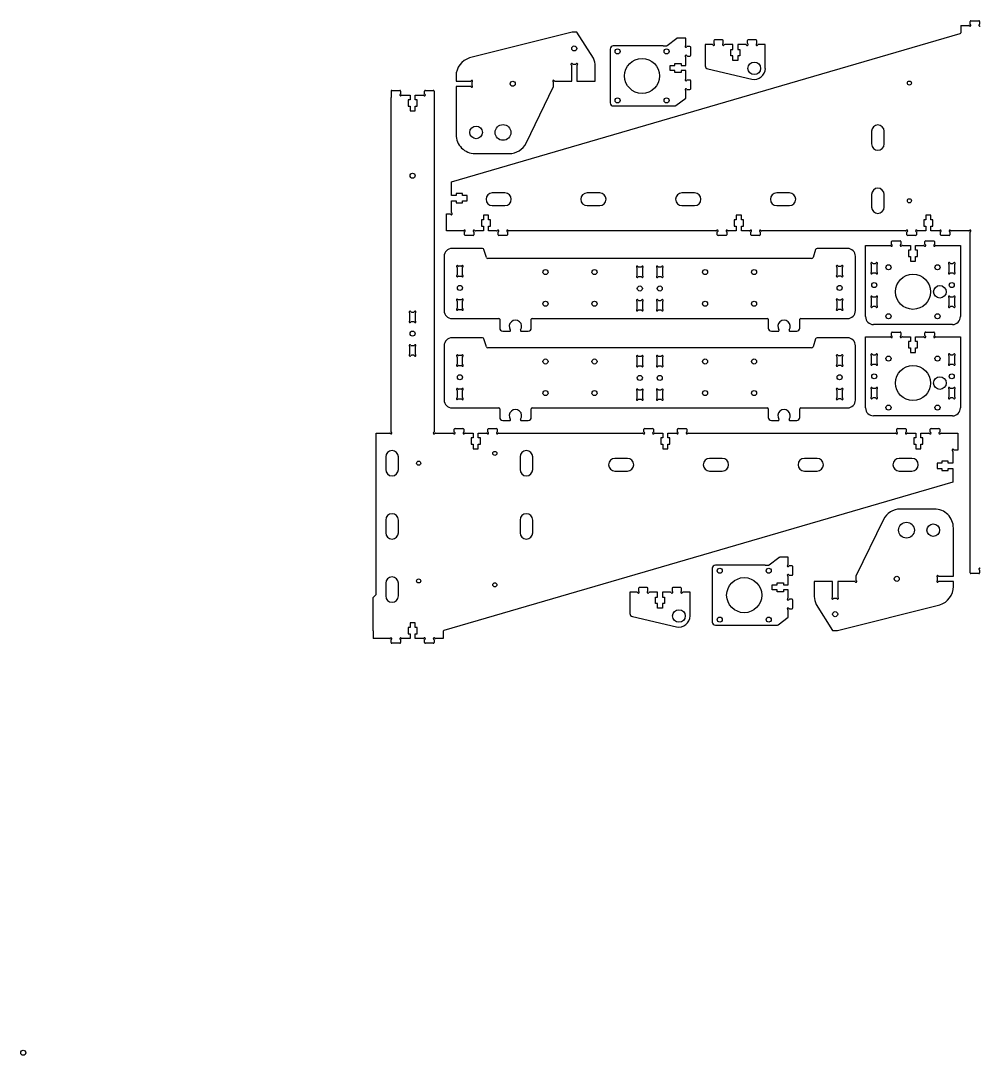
# Model space of a CAD drawing. Extents: x 0 to 1017, y 100 to 755.
# Drawn here: x 0 to 607, y 100 to 755 of the extents above; entities that cross this region are included whole.
import ezdxf

# ---------------------------------------------------------------- set-up
doc = ezdxf.new("R2010")
doc.units = 0
doc.header["$MEASUREMENT"] = 0
doc.layers.add('WHITE', color=7, linetype='Continuous')

msp = doc.modelspace()

# ---------------------------------------------------------------- linework, layer by layer
at = {"linetype": 'ByBlock'}
for p, q in [((595.03, 751.88), (595.03, 747.25)), ((409.14, 739.12), (415.25, 743.72)), ((406.54, 738.92), (408.55, 738.92)), ((234.42, 710.3), (234.42, 706.28)), ((261.62, 710.28), (261.62, 710.25)), ((261.62, 710.25), (261.62, 706.28)), ((412.08, 700.92), (413.93, 700.92)), ((413.93, 700.92), (414.07, 700.92)), ((414.07, 700.92), (414.08, 700.92)), ((414.68, 701.12), (421.05, 705.92)), ((473.75, 410.45), (479.86, 415.05)), ((471.15, 410.25), (473.16, 410.25)), ((600.88, 409.38), (600.88, 409.36)), ((600.88, 405.38), (600.88, 409.36)), ((479.29, 372.45), (485.66, 377.25)), ((223.02, 368.78), (223.02, 363.78)), ((267.47, 368.41), (267.47, 363.78)), ((476.69, 372.25), (478.54, 372.25)), ((478.54, 372.25), (478.68, 372.25)), ((478.68, 372.25), (478.69, 372.25))]:
    msp.add_line(p, q, dxfattribs=at)
for centre, radius, start, end in [((594.53, 747.25), 0.5, 286.25268, 0), ((415.85, 742.92), 1, 90, 126.97486), ((408.54, 739.92), 1, 270, 306.97486), ((414.08, 701.92), 1, 270, 306.97485), ((480.46, 414.25), 1, 90, 126.97486), ((473.15, 411.25), 1, 270, 306.97486), ((267.97, 368.41), 0.5, 106.25268, 180), ((478.69, 373.25), 1, 270, 306.97485)]:
    msp.add_arc(centre, radius, start, end, dxfattribs=at)
at = {"layer": 'WHITE', "linetype": 'Continuous'}
for p, q in [((600.88, 752.74), (600.88, 754.38)), ((601.38, 754.88), (606.38, 754.88)), ((606.88, 754.38), (606.88, 752.74)), ((272.58, 652.87), (594.67, 746.77)), ((348.92, 747.65), (284.1, 731.34)), ((352.01, 747.65), (348.92, 747.65)), ((362.41, 731.19), (352.01, 747.65)), ((595.03, 751.88), (600.01, 751.88)), ((421.05, 743.92), (415.85, 743.92)), ((421.05, 739.39), (421.05, 743.92)), ((438.66, 742.22), (438.66, 740.59)), ((444.16, 742.72), (439.16, 742.72)), ((444.66, 740.59), (444.66, 742.22)), ((459.86, 742.22), (459.86, 740.59)), ((465.36, 742.72), (460.36, 742.72)), ((465.86, 740.59), (465.86, 742.22)), ((373.05, 736.92), (373.05, 702.92)), ((406.54, 738.92), (375.05, 738.92)), ((423.55, 738.52), (421.92, 738.52)), ((424.05, 733.02), (424.05, 738.02)), ((437.8, 739.72), (433.26, 739.72)), ((433.26, 739.72), (433.26, 726.31)), ((450.66, 739.72), (445.53, 739.72)), ((449.39, 732.72), (449.39, 736.72)), ((449.39, 736.72), (450.66, 736.72)), ((450.66, 736.72), (450.66, 739.72)), ((459, 739.72), (453.86, 739.72)), ((453.86, 739.72), (453.86, 736.72)), ((453.86, 736.72), (455.14, 736.72)), ((455.14, 736.72), (455.14, 732.72)), ((471.26, 739.72), (466.73, 739.72)), ((471.26, 724.72), (471.26, 739.72)), ((349.58, 727.29), (351.15, 727.29)), ((414.05, 726.52), (414.05, 727.8)), ((414.05, 727.8), (418.05, 727.8)), ((418.05, 727.8), (418.05, 726.52)), ((421.05, 726.52), (421.05, 731.66)), ((421.92, 732.52), (423.55, 732.52)), ((450.66, 732.72), (449.39, 732.72)), ((450.66, 729.72), (450.66, 732.72)), ((453.86, 729.72), (450.66, 729.72)), ((455.14, 732.72), (453.86, 732.72)), ((453.86, 732.72), (453.86, 729.72)), ((348.71, 716.65), (348.71, 726.43)), ((352.01, 726.43), (352.01, 716.65)), ((363.54, 716.64), (363.54, 726.11)), ((411.05, 723.32), (411.05, 726.52)), ((411.05, 726.52), (414.05, 726.52)), ((414.05, 723.32), (411.05, 723.32)), ((414.05, 722.05), (414.05, 723.32)), ((418.05, 722.05), (414.05, 722.05)), ((418.05, 726.52), (421.05, 726.52)), ((421.05, 723.32), (418.05, 723.32)), ((418.05, 723.32), (418.05, 722.05)), ((421.05, 718.19), (421.05, 723.32)), ((434.81, 724.36), (462.69, 717.9)), ((275.54, 719.84), (275.54, 716.6)), ((275.54, 716.6), (284.67, 716.6)), ((285.54, 715.74), (285.54, 714.17)), ((337.18, 713.29), (337.19, 715.78)), ((338.05, 716.65), (348.71, 716.65)), ((352.01, 716.65), (363.54, 716.64)), ((423.55, 717.32), (421.92, 717.32)), ((424.05, 711.82), (424.05, 716.82)), ((234.92, 710.78), (239.92, 710.78)), ((240.42, 710.28), (240.42, 708.65)), ((241.29, 707.78), (246.42, 707.78)), ((246.42, 707.78), (246.42, 704.78)), ((249.62, 704.78), (249.62, 707.78)), ((249.62, 707.78), (254.76, 707.78)), ((255.62, 708.65), (255.62, 710.28)), ((256.12, 710.78), (261.12, 710.78)), ((284.67, 713.3), (275.54, 713.3)), ((275.54, 713.3), (275.54, 682.78)), ((319.86, 677.38), (337.18, 713.29)), ((421.05, 705.92), (421.05, 710.46)), ((421.92, 711.32), (423.55, 711.32)), ((234.42, 494.65), (234.42, 706.28)), ((246.42, 704.78), (245.15, 704.78)), ((245.15, 704.78), (245.15, 700.78)), ((245.15, 700.78), (246.42, 700.78)), ((246.42, 700.78), (246.42, 697.78)), ((250.9, 704.78), (249.62, 704.78)), ((249.62, 697.78), (249.62, 700.78)), ((249.62, 700.78), (250.9, 700.78)), ((250.9, 700.78), (250.9, 704.78)), ((261.62, 706.28), (261.62, 494.65)), ((375.05, 700.92), (412.08, 700.92)), ((246.42, 697.78), (249.62, 697.78)), ((538.48, 684.88), (538.48, 676.88)), ((546.48, 676.88), (546.48, 684.88)), ((287.54, 670.78), (309.14, 670.78)), ((272.58, 644.13), (272.58, 652.87)), ((275.58, 644.13), (272.58, 644.13)), ((279.58, 645.4), (275.58, 645.4)), ((275.58, 645.4), (275.58, 644.13)), ((279.58, 644.13), (279.58, 645.4)), ((282.58, 644.13), (279.58, 644.13)), ((282.58, 640.93), (282.58, 644.13)), ((306.48, 645.88), (298.48, 645.88)), ((366.48, 645.88), (358.48, 645.88)), ((426.48, 645.88), (418.48, 645.88)), ((486.48, 645.88), (478.48, 645.88)), ((538.48, 644.88), (538.48, 636.88)), ((546.48, 636.88), (546.48, 644.88)), ((272.58, 633.39), (272.58, 640.93)), ((272.58, 640.93), (275.58, 640.93)), ((275.58, 640.93), (275.58, 639.65)), ((275.58, 639.65), (279.58, 639.65)), ((279.58, 639.65), (279.58, 640.93)), ((279.58, 640.93), (282.58, 640.93)), ((298.48, 637.88), (306.48, 637.88)), ((358.48, 637.88), (366.48, 637.88)), ((418.48, 637.88), (426.48, 637.88)), ((478.48, 637.88), (486.48, 637.88)), ((269.48, 621.88), (269.48, 632.53)), ((269.48, 632.53), (271.71, 632.53)), ((292.88, 628.88), (291.6, 628.88)), ((291.6, 628.88), (291.6, 624.88)), ((296.08, 631.88), (292.88, 631.88)), ((292.88, 631.88), (292.88, 628.88)), ((296.08, 628.88), (296.08, 631.88)), ((297.35, 628.88), (296.08, 628.88)), ((297.35, 624.88), (297.35, 628.88)), ((452.88, 628.88), (451.6, 628.88)), ((451.6, 628.88), (451.6, 624.88)), ((456.08, 631.88), (452.88, 631.88)), ((452.88, 631.88), (452.88, 628.88)), ((456.08, 628.88), (456.08, 631.88)), ((457.35, 628.88), (456.08, 628.88)), ((457.35, 624.88), (457.35, 628.88)), ((572.88, 628.88), (571.6, 628.88)), ((571.6, 628.88), (571.6, 624.88)), ((576.08, 631.88), (572.88, 631.88)), ((572.88, 631.88), (572.88, 628.88)), ((576.08, 628.88), (576.08, 631.88)), ((577.35, 628.88), (576.08, 628.88)), ((577.35, 624.88), (577.35, 628.88)), ((291.6, 624.88), (292.88, 624.88)), ((292.88, 624.88), (292.88, 621.88)), ((296.08, 621.88), (296.08, 624.88)), ((296.08, 624.88), (297.35, 624.88)), ((451.6, 624.88), (452.88, 624.88)), ((452.88, 624.88), (452.88, 621.88)), ((456.08, 621.88), (456.08, 624.88)), ((456.08, 624.88), (457.35, 624.88)), ((571.6, 624.88), (572.88, 624.88)), ((572.88, 624.88), (572.88, 621.88)), ((576.08, 621.88), (576.08, 624.88)), ((576.08, 624.88), (577.35, 624.88)), ((280.01, 621.88), (269.48, 621.88)), ((280.88, 619.38), (280.88, 621.01)), ((286.38, 618.88), (281.38, 618.88)), ((286.88, 621.01), (286.88, 619.38)), ((292.88, 621.88), (287.75, 621.88)), ((301.21, 621.88), (296.08, 621.88)), ((302.08, 619.38), (302.08, 621.01)), ((307.58, 618.88), (302.58, 618.88)), ((308.08, 621.01), (308.08, 619.38)), ((440.01, 621.88), (308.95, 621.88)), ((440.88, 619.38), (440.88, 621.01)), ((446.38, 618.88), (441.38, 618.88)), ((446.88, 621.01), (446.88, 619.38)), ((452.88, 621.88), (447.75, 621.88)), ((461.21, 621.88), (456.08, 621.88)), ((462.08, 619.38), (462.08, 621.01)), ((467.58, 618.88), (462.58, 618.88)), ((468.08, 621.01), (468.08, 619.38)), ((560.01, 621.88), (468.95, 621.88)), ((560.88, 619.38), (560.88, 621.01)), ((566.38, 618.88), (561.38, 618.88)), ((566.88, 621.01), (566.88, 619.38)), ((572.88, 621.88), (567.75, 621.88)), ((581.21, 621.88), (576.08, 621.88)), ((582.08, 619.38), (582.08, 621.01)), ((587.58, 618.88), (582.58, 618.88)), ((588.08, 621.01), (588.08, 619.38)), ((600.01, 621.88), (588.95, 621.88)), ((600.88, 409.38), (600.88, 621.01)), ((292.22, 610.74), (272.95, 610.74)), ((294.73, 605.05), (293.17, 610.04)), ((503.08, 610.04), (501.52, 605.05)), ((523.3, 610.74), (504.04, 610.74)), ((534.71, 567.57), (534.71, 612.57)), ((534.71, 612.57), (550.24, 612.57)), ((551.11, 613.44), (551.11, 615.07)), ((551.61, 615.57), (556.61, 615.57)), ((557.11, 615.07), (557.11, 613.44)), ((557.98, 612.57), (563.11, 612.57)), ((563.11, 609.57), (561.84, 609.57)), ((561.84, 609.57), (561.84, 605.57)), ((563.11, 612.57), (563.11, 609.57)), ((566.31, 609.57), (566.31, 612.57)), ((566.31, 612.57), (571.44, 612.57)), ((567.59, 609.57), (566.31, 609.57)), ((567.59, 605.57), (567.59, 609.57)), ((572.31, 613.44), (572.31, 615.07)), ((572.81, 615.57), (577.81, 615.57)), ((578.31, 615.07), (578.31, 613.44)), ((579.18, 612.57), (594.71, 612.57)), ((594.71, 612.57), (594.71, 567.57)), ((267.95, 605.74), (267.95, 571.35)), ((500.57, 604.35), (295.69, 604.35)), ((528.3, 571.35), (528.3, 605.74)), ((561.84, 605.57), (563.11, 605.57)), ((563.11, 605.57), (563.11, 602.57)), ((563.11, 602.57), (566.31, 602.57)), ((566.31, 602.57), (566.31, 605.57)), ((566.31, 605.57), (567.59, 605.57)), ((276.3, 598.57), (276.3, 594.1)), ((278.74, 599.44), (277.17, 599.44)), ((279.6, 594.1), (279.6, 598.57)), ((390.18, 593.72), (390.18, 598.18)), ((391.04, 599.05), (392.61, 599.05)), ((393.48, 598.18), (393.48, 593.72)), ((402.78, 593.72), (402.78, 598.18)), ((403.64, 599.05), (405.21, 599.05)), ((406.08, 598.18), (406.08, 593.72)), ((516.65, 594.1), (516.65, 598.57)), ((517.52, 599.44), (519.09, 599.44)), ((519.95, 598.57), (519.95, 594.1)), ((538.54, 595.94), (538.54, 600.41)), ((539.41, 601.27), (540.97, 601.27)), ((541.84, 600.41), (541.84, 595.94)), ((587.58, 595.94), (587.58, 600.41)), ((588.45, 601.27), (590.01, 601.27)), ((590.88, 600.41), (590.88, 595.94)), ((277.17, 593.24), (278.74, 593.24)), ((392.61, 592.85), (391.04, 592.85)), ((405.21, 592.85), (403.64, 592.85)), ((519.09, 593.24), (517.52, 593.24)), ((540.97, 595.07), (539.41, 595.07)), ((590.01, 595.07), (588.45, 595.07)), ((276.3, 577.37), (276.3, 572.9)), ((278.74, 578.24), (277.17, 578.24)), ((279.6, 572.9), (279.6, 577.37)), ((390.18, 572.52), (390.18, 576.98)), ((391.04, 577.85), (392.61, 577.85)), ((393.48, 576.98), (393.48, 572.52)), ((402.78, 572.52), (402.78, 576.98)), ((403.64, 577.85), (405.21, 577.85)), ((406.08, 576.98), (406.08, 572.52)), ((516.65, 572.9), (516.65, 577.37)), ((517.52, 578.24), (519.09, 578.24)), ((519.95, 577.37), (519.95, 572.9)), ((538.54, 574.74), (538.54, 579.21)), ((539.41, 580.07), (540.97, 580.07)), ((541.84, 579.21), (541.84, 574.74)), ((587.58, 574.74), (587.58, 579.21)), ((588.45, 580.07), (590.01, 580.07)), ((590.88, 579.21), (590.88, 574.74)), ((247.24, 570.48), (248.81, 570.48)), ((277.17, 572.04), (278.74, 572.04)), ((392.61, 571.65), (391.04, 571.65)), ((405.21, 571.65), (403.64, 571.65)), ((519.09, 572.04), (517.52, 572.04)), ((540.97, 573.87), (539.41, 573.87)), ((590.01, 573.87), (588.45, 573.87)), ((246.37, 565.15), (246.37, 569.62)), ((248.81, 564.28), (247.24, 564.28)), ((249.67, 569.62), (249.67, 565.15)), ((272.95, 566.35), (302.63, 566.35)), ((303.13, 565.85), (303.13, 560.35)), ((323.13, 560.35), (323.13, 565.85)), ((323.63, 566.35), (472.63, 566.35)), ((473.13, 565.85), (473.13, 560.35)), ((493.13, 560.35), (493.13, 565.85)), ((493.63, 566.35), (523.3, 566.35)), ((305.13, 558.35), (309.44, 558.35)), ((316.81, 558.35), (321.13, 558.35)), ((475.13, 558.35), (479.45, 558.35)), ((486.81, 558.35), (491.13, 558.35)), ((589.71, 562.57), (539.71, 562.57)), ((551.11, 555.63), (551.11, 557.27)), ((551.61, 557.77), (556.61, 557.77)), ((557.11, 557.27), (557.11, 555.63)), ((572.31, 555.63), (572.31, 557.27)), ((572.81, 557.77), (577.81, 557.77)), ((578.31, 557.27), (578.31, 555.63)), ((292.22, 554.16), (272.95, 554.16)), ((294.73, 548.48), (293.17, 553.46)), ((503.08, 553.46), (501.52, 548.48)), ((523.3, 554.16), (504.04, 554.16)), ((534.71, 509.77), (534.71, 554.77)), ((534.71, 554.77), (550.24, 554.77)), ((557.98, 554.77), (563.11, 554.77)), ((563.11, 551.77), (561.84, 551.77)), ((561.84, 551.77), (561.84, 547.77)), ((563.11, 554.77), (563.11, 551.77)), ((566.31, 551.77), (566.31, 554.77)), ((566.31, 554.77), (571.44, 554.77)), ((567.59, 551.77), (566.31, 551.77)), ((567.59, 547.77), (567.59, 551.77)), ((579.18, 554.77), (594.71, 554.77)), ((594.71, 554.77), (594.71, 509.77)), ((246.37, 543.95), (246.37, 548.42)), ((247.24, 549.28), (248.81, 549.28)), ((249.67, 548.42), (249.67, 543.95)), ((267.95, 549.16), (267.95, 514.78)), ((500.57, 547.78), (295.69, 547.78)), ((528.3, 514.78), (528.3, 549.16)), ((561.84, 547.77), (563.11, 547.77)), ((563.11, 547.77), (563.11, 544.77)), ((563.11, 544.77), (566.31, 544.77)), ((566.31, 544.77), (566.31, 547.77)), ((566.31, 547.77), (567.59, 547.77)), ((248.81, 543.08), (247.24, 543.08)), ((276.3, 542), (276.3, 537.53)), ((278.74, 542.86), (277.17, 542.86)), ((279.6, 537.53), (279.6, 542)), ((390.18, 537.14), (390.18, 541.61)), ((391.04, 542.48), (392.61, 542.48)), ((393.48, 541.61), (393.48, 537.14)), ((402.78, 537.14), (402.78, 541.61)), ((403.64, 542.48), (405.21, 542.48)), ((406.08, 541.61), (406.08, 537.14)), ((516.65, 537.53), (516.65, 542)), ((517.52, 542.86), (519.09, 542.86)), ((519.95, 542), (519.95, 537.53)), ((538.54, 538.13), (538.54, 542.6)), ((539.41, 543.47), (540.97, 543.47)), ((540.97, 537.27), (539.41, 537.27)), ((541.84, 542.6), (541.84, 538.13)), ((587.58, 538.13), (587.58, 542.6)), ((588.45, 543.47), (590.01, 543.47)), ((590.01, 537.27), (588.45, 537.27)), ((590.88, 542.6), (590.88, 538.13)), ((277.17, 536.66), (278.74, 536.66)), ((392.61, 536.28), (391.04, 536.28)), ((405.21, 536.28), (403.64, 536.28)), ((519.09, 536.66), (517.52, 536.66)), ((276.3, 520.8), (276.3, 516.33)), ((278.74, 521.66), (277.17, 521.66)), ((279.6, 516.33), (279.6, 520.8)), ((390.18, 515.94), (390.18, 520.41)), ((391.04, 521.28), (392.61, 521.28)), ((393.48, 520.41), (393.48, 515.94)), ((402.78, 515.94), (402.78, 520.41)), ((403.64, 521.28), (405.21, 521.28)), ((406.08, 520.41), (406.08, 515.94)), ((516.65, 516.33), (516.65, 520.8)), ((517.52, 521.66), (519.09, 521.66)), ((519.95, 520.8), (519.95, 516.33)), ((538.54, 516.93), (538.54, 521.4)), ((539.41, 522.27), (540.97, 522.27)), ((541.84, 521.4), (541.84, 516.93)), ((587.58, 516.93), (587.58, 521.4)), ((588.45, 522.27), (590.01, 522.27)), ((590.88, 521.4), (590.88, 516.93)), ((277.17, 515.46), (278.74, 515.46)), ((392.61, 515.08), (391.04, 515.08)), ((405.21, 515.08), (403.64, 515.08)), ((519.09, 515.46), (517.52, 515.46)), ((540.97, 516.07), (539.41, 516.07)), ((590.01, 516.07), (588.45, 516.07)), ((272.95, 509.78), (302.63, 509.78)), ((303.13, 509.28), (303.13, 503.78)), ((323.13, 503.78), (323.13, 509.28)), ((323.63, 509.78), (472.63, 509.78)), ((473.13, 509.28), (473.13, 503.78)), ((493.13, 503.78), (493.13, 509.28)), ((493.63, 509.78), (523.3, 509.78)), ((589.71, 504.77), (539.71, 504.77)), ((305.13, 501.78), (309.44, 501.78)), ((316.81, 501.78), (321.13, 501.78)), ((475.13, 501.78), (479.45, 501.78)), ((486.81, 501.78), (491.13, 501.78)), ((225.02, 391.78), (225.02, 493.78)), ((225.02, 493.78), (233.56, 493.78)), ((262.49, 493.78), (273.56, 493.78)), ((274.42, 494.65), (274.42, 496.28)), ((274.92, 496.78), (279.92, 496.78)), ((280.42, 496.28), (280.42, 494.65)), ((281.29, 493.78), (286.42, 493.78)), ((286.42, 493.78), (286.42, 490.78)), ((289.62, 490.78), (289.62, 493.78)), ((289.62, 493.78), (294.76, 493.78)), ((295.62, 494.65), (295.62, 496.28)), ((296.12, 496.78), (301.12, 496.78)), ((301.62, 496.28), (301.62, 494.65)), ((302.49, 493.78), (393.56, 493.78)), ((394.42, 494.65), (394.42, 496.28)), ((394.92, 496.78), (399.92, 496.78)), ((400.42, 496.28), (400.42, 494.65)), ((401.29, 493.78), (406.42, 493.78)), ((406.42, 493.78), (406.42, 490.78)), ((409.62, 490.78), (409.62, 493.78)), ((409.62, 493.78), (414.76, 493.78)), ((415.62, 494.65), (415.62, 496.28)), ((416.12, 496.78), (421.12, 496.78)), ((421.62, 496.28), (421.62, 494.65)), ((422.49, 493.78), (553.56, 493.78)), ((554.42, 494.65), (554.42, 496.28)), ((554.92, 496.78), (559.92, 496.78)), ((560.42, 496.28), (560.42, 494.65)), ((561.29, 493.78), (566.42, 493.78)), ((566.42, 493.78), (566.42, 490.78)), ((569.62, 490.78), (569.62, 493.78)), ((569.62, 493.78), (574.76, 493.78)), ((575.62, 494.65), (575.62, 496.28)), ((576.12, 496.78), (581.12, 496.78)), ((581.62, 496.28), (581.62, 494.65)), ((582.49, 493.78), (593.02, 493.78)), ((593.02, 493.78), (593.02, 483.13)), ((286.42, 490.78), (285.15, 490.78)), ((285.15, 490.78), (285.15, 486.78)), ((285.15, 486.78), (286.42, 486.78)), ((286.42, 486.78), (286.42, 483.78)), ((290.9, 490.78), (289.62, 490.78)), ((289.62, 483.78), (289.62, 486.78)), ((289.62, 486.78), (290.9, 486.78)), ((290.9, 486.78), (290.9, 490.78)), ((406.42, 490.78), (405.15, 490.78)), ((405.15, 490.78), (405.15, 486.78)), ((405.15, 486.78), (406.42, 486.78)), ((406.42, 486.78), (406.42, 483.78)), ((410.9, 490.78), (409.62, 490.78)), ((409.62, 483.78), (409.62, 486.78)), ((409.62, 486.78), (410.9, 486.78)), ((410.9, 486.78), (410.9, 490.78)), ((566.42, 490.78), (565.15, 490.78)), ((565.15, 490.78), (565.15, 486.78)), ((565.15, 486.78), (566.42, 486.78)), ((566.42, 486.78), (566.42, 483.78)), ((570.9, 490.78), (569.62, 490.78)), ((569.62, 483.78), (569.62, 486.78)), ((569.62, 486.78), (570.9, 486.78)), ((570.9, 486.78), (570.9, 490.78)), ((231.02, 478.78), (231.02, 470.78)), ((239.02, 470.78), (239.02, 478.78)), ((286.42, 483.78), (289.62, 483.78)), ((316.02, 478.78), (316.02, 470.78)), ((324.02, 470.78), (324.02, 478.78)), ((406.42, 483.78), (409.62, 483.78)), ((566.42, 483.78), (569.62, 483.78)), ((589.92, 482.27), (589.92, 474.73)), ((593.02, 483.13), (590.79, 483.13)), ((384.02, 477.78), (376.02, 477.78)), ((444.02, 477.78), (436.02, 477.78)), ((504.02, 477.78), (496.02, 477.78)), ((564.02, 477.78), (556.02, 477.78)), ((582.92, 474.73), (579.92, 474.73)), ((579.92, 474.73), (579.92, 471.53)), ((579.92, 471.53), (582.92, 471.53)), ((586.92, 476.01), (582.92, 476.01)), ((582.92, 476.01), (582.92, 474.73)), ((582.92, 471.53), (582.92, 470.26)), ((586.92, 474.73), (586.92, 476.01)), ((589.92, 474.73), (586.92, 474.73)), ((586.92, 470.26), (586.92, 471.53)), ((586.92, 471.53), (589.92, 471.53)), ((589.92, 471.53), (589.92, 462.79)), ((376.02, 469.78), (384.02, 469.78)), ((436.02, 469.78), (444.02, 469.78)), ((496.02, 469.78), (504.02, 469.78)), ((556.02, 469.78), (564.02, 469.78)), ((582.92, 470.26), (586.92, 470.26)), ((589.92, 462.79), (267.83, 368.89)), ((578.27, 445.76), (556.67, 445.76)), ((231.02, 438.78), (231.02, 430.78)), ((239.02, 430.78), (239.02, 438.78)), ((316.02, 438.78), (316.02, 430.78)), ((324.02, 430.78), (324.02, 438.78)), ((545.95, 439.16), (528.62, 403.25)), ((590.27, 403.24), (590.27, 433.76)), ((485.66, 415.25), (480.46, 415.25)), ((485.66, 410.72), (485.66, 415.25)), ((437.66, 408.25), (437.66, 374.25)), ((471.15, 410.25), (439.66, 410.25)), ((488.16, 409.85), (486.53, 409.85)), ((488.66, 404.35), (488.66, 409.35)), ((606.88, 407.01), (606.88, 405.38)), ((485.66, 397.85), (485.66, 402.98)), ((486.53, 403.85), (488.16, 403.85)), ((513.8, 399.89), (502.27, 399.9)), ((502.27, 399.9), (502.27, 390.43)), ((513.8, 390.11), (513.8, 399.89)), ((527.76, 399.89), (517.1, 399.89)), ((517.1, 399.89), (517.1, 390.11)), ((528.62, 403.25), (528.62, 400.76)), ((580.27, 400.8), (580.27, 402.37)), ((581.14, 403.24), (590.27, 403.24)), ((590.27, 399.94), (581.14, 399.94)), ((590.27, 396.7), (590.27, 399.94)), ((606.38, 404.88), (601.38, 404.88)), ((231.02, 398.78), (231.02, 390.78)), ((239.02, 390.78), (239.02, 398.78)), ((390.13, 393.07), (385.6, 393.07)), ((385.6, 393.07), (385.6, 379.66)), ((391, 395.57), (391, 393.94)), ((396.5, 396.07), (391.5, 396.07)), ((397, 393.94), (397, 395.57)), ((403, 393.07), (397.86, 393.07)), ((403, 390.07), (403, 393.07)), ((411.33, 393.07), (406.2, 393.07)), ((406.2, 393.07), (406.2, 390.07)), ((412.2, 395.57), (412.2, 393.94)), ((417.7, 396.07), (412.7, 396.07)), ((418.2, 393.94), (418.2, 395.57)), ((423.6, 393.07), (419.06, 393.07)), ((423.6, 378.07), (423.6, 393.07)), ((475.66, 394.65), (475.66, 397.85)), ((475.66, 397.85), (478.66, 397.85)), ((478.66, 394.65), (475.66, 394.65)), ((478.66, 397.85), (478.66, 399.13)), ((478.66, 399.13), (482.66, 399.13)), ((478.66, 393.38), (478.66, 394.65)), ((482.66, 393.38), (478.66, 393.38)), ((482.66, 399.13), (482.66, 397.85)), ((482.66, 397.85), (485.66, 397.85)), ((485.66, 394.65), (482.66, 394.65)), ((482.66, 394.65), (482.66, 393.38)), ((485.66, 389.52), (485.66, 394.65)), ((223.02, 389.78), (225.02, 391.78)), ((223.02, 368.78), (223.02, 389.78)), ((401.72, 386.07), (401.72, 390.07)), ((401.72, 390.07), (403, 390.07)), ((406.2, 390.07), (407.47, 390.07)), ((407.47, 390.07), (407.47, 386.07)), ((488.16, 388.65), (486.53, 388.65)), ((488.66, 383.15), (488.66, 388.15)), ((516.23, 389.24), (514.66, 389.24)), ((403, 386.07), (401.72, 386.07)), ((403, 383.07), (403, 386.07)), ((406.2, 383.07), (403, 383.07)), ((407.47, 386.07), (406.2, 386.07)), ((406.2, 386.07), (406.2, 383.07)), ((485.66, 377.25), (485.66, 381.78)), ((486.53, 382.65), (488.16, 382.65)), ((503.4, 385.35), (513.8, 368.89)), ((516.89, 368.89), (581.71, 385.2)), ((249.62, 373.78), (246.42, 373.78)), ((246.42, 373.78), (246.42, 370.78)), ((249.62, 370.78), (249.62, 373.78)), ((387.14, 377.71), (415.02, 371.25)), ((246.42, 370.78), (245.15, 370.78)), ((245.15, 370.78), (245.15, 366.78)), ((245.15, 366.78), (246.42, 366.78)), ((246.42, 366.78), (246.42, 363.78)), ((250.9, 370.78), (249.62, 370.78)), ((249.62, 363.78), (249.62, 366.78)), ((249.62, 366.78), (250.9, 366.78)), ((250.9, 366.78), (250.9, 370.78)), ((439.66, 372.25), (476.69, 372.25)), ((513.8, 368.89), (516.89, 368.89)), ((233.56, 363.78), (223.02, 363.78)), ((234.42, 361.28), (234.42, 362.92)), ((239.92, 360.78), (234.92, 360.78)), ((240.42, 362.92), (240.42, 361.28)), ((246.42, 363.78), (241.29, 363.78)), ((254.76, 363.78), (249.62, 363.78)), ((255.62, 361.28), (255.62, 362.92)), ((261.12, 360.78), (256.12, 360.78)), ((261.62, 362.92), (261.62, 361.28)), ((267.47, 363.78), (262.49, 363.78))]:
    msp.add_line(p, q, dxfattribs=at)
for centre, radius in [((350.36, 737.3), 1.6), ((377.77, 735.42), 1.6), ((408.77, 735.42), 1.6), ((393.27, 719.92), 11.1), ((464.27, 724.72), 4), ((311.36, 714.95), 1.6), ((562.46, 715.39), 1.3), ((377.77, 704.42), 1.6), ((408.77, 704.42), 1.6), ((288.24, 684.15), 4), ((305.24, 684.15), 5), ((248.02, 656.78), 1.6), ((562.45, 640.89), 1.3), ((332.13, 595.74), 1.6), ((363.13, 595.74), 1.6), ((433.13, 595.74), 1.6), ((464.13, 595.74), 1.6), ((549.21, 598.77), 1.6), ((580.21, 598.77), 1.6), ((564.71, 583.27), 11.1), ((277.95, 585.74), 1.6), ((391.83, 585.35), 1.6), ((404.43, 585.35), 1.6), ((518.3, 585.74), 1.6), ((540.19, 587.57), 1.6), ((581.71, 583.27), 4), ((589.23, 587.57), 1.6), ((332.13, 575.74), 1.6), ((363.13, 575.74), 1.6), ((433.13, 575.74), 1.6), ((464.13, 575.74), 1.6), ((549.21, 567.77), 1.6), ((580.21, 567.77), 1.6), ((248.02, 556.78), 1.6), ((332.13, 539.16), 1.6), ((363.13, 539.16), 1.6), ((433.13, 539.16), 1.6), ((464.13, 539.16), 1.6), ((549.21, 540.97), 1.6), ((580.21, 540.97), 1.6), ((277.95, 529.16), 1.6), ((518.3, 529.16), 1.6), ((540.19, 529.77), 1.6), ((564.71, 525.47), 11.1), ((589.23, 529.77), 1.6), ((391.83, 528.78), 1.6), ((404.43, 528.78), 1.6), ((581.71, 525.47), 4), ((332.13, 519.16), 1.6), ((363.13, 519.16), 1.6), ((433.13, 519.16), 1.6), ((464.13, 519.16), 1.6), ((549.21, 509.97), 1.6), ((580.21, 509.97), 1.6), ((300.06, 480.98), 1.3), ((251.86, 474.78), 1.3), ((560.57, 432.39), 5), ((577.57, 432.39), 4), ((442.38, 406.75), 1.6), ((473.38, 406.75), 1.6), ((251.84, 400.28), 1.3), ((457.88, 391.25), 11.1), ((554.45, 401.59), 1.6), ((300.04, 397.78), 1.3), ((416.6, 378.07), 4), ((515.45, 379.24), 1.6), ((442.38, 375.75), 1.6), ((473.38, 375.75), 1.6), ((1.6, 101.6), 1.6)]:
    msp.add_circle(centre, radius, dxfattribs=at)
for centre, radius, start, end in [((601.38, 754.38), 0.5, 90, 180), ((606.38, 754.38), 0.5, 0, 90), ((600.01, 751.38), 0.5, 30, 90), ((600.88, 751.88), 0.5, 210, 59.9998), ((601.38, 752.74), 0.5, 180, 239.9998), ((606.88, 751.88), 0.5, 120, 329.9998), ((606.38, 752.74), 0.5, 300, 0), ((438.66, 739.72), 0.5, 210.0002, 60), ((439.16, 742.22), 0.5, 90, 180), ((439.16, 740.59), 0.5, 180, 240), ((444.16, 742.22), 0.5, 0, 90), ((444.66, 739.72), 0.5, 120.0002, 330), ((444.16, 740.59), 0.5, 300.0002, 0), ((459.86, 739.72), 0.5, 210.0002, 60), ((460.36, 742.22), 0.5, 90, 180), ((460.36, 740.59), 0.5, 180, 240), ((465.36, 742.22), 0.5, 0, 90), ((465.86, 739.72), 0.5, 120.0002, 330), ((465.36, 740.59), 0.5, 300.0002, 0), ((375.05, 736.92), 2, 90, 180), ((421.05, 738.52), 0.5, 120.0002, 330), ((420.55, 739.39), 0.5, 300.0002, 0), ((421.92, 738.02), 0.5, 90, 150), ((423.55, 738.02), 0.5, 0, 90), ((437.8, 739.22), 0.5, 30.0002, 90), ((445.53, 739.22), 0.5, 90, 150), ((459, 739.22), 0.5, 30.0002, 90), ((466.73, 739.22), 0.5, 90, 150), ((287.54, 719.84), 12, 106.63668, 179.99932), ((348.71, 727.29), 0.5, 29.98623, 239.98603), ((349.58, 727.79), 0.5, 209.98623, 269.98623), ((351.15, 727.79), 0.5, 269.98623, 329.98603), ((352.01, 727.29), 0.5, 299.98623, 149.98603), ((351.54, 726.11), 12, 359.99932, 25.03456), ((421.05, 732.52), 0.5, 30.0002, 240), ((420.55, 731.66), 0.5, 0, 60), ((421.92, 733.02), 0.5, 210.0002, 270), ((423.55, 733.02), 0.5, 270, 0), ((348.21, 726.43), 0.5, 359.98623, 59.98603), ((352.51, 726.43), 0.5, 119.98623, 179.98623), ((435.26, 726.31), 2, 180, 256.95357), ((464.27, 724.72), 7, 256.95358, 0), ((284.67, 717.1), 0.5, 269.98623, 329.98603), ((285.54, 716.6), 0.5, 299.98623, 149.98603), ((286.04, 715.74), 0.5, 119.98623, 179.98623), ((286.04, 714.17), 0.5, 179.98623, 239.98603), ((337.19, 716.65), 0.5, 29.98623, 239.98603), ((336.69, 715.78), 0.5, 359.98623, 59.98603), ((338.05, 717.15), 0.5, 209.98623, 269.98623), ((421.05, 717.32), 0.5, 120.0002, 330), ((420.55, 718.19), 0.5, 300.0002, 0), ((421.92, 716.82), 0.5, 90, 150), ((423.55, 716.82), 0.5, 0, 90), ((234.92, 710.28), 0.5, 90, 180), ((239.92, 710.28), 0.5, 0, 90), ((240.42, 707.78), 0.5, 120.0002, 330), ((239.92, 708.65), 0.5, 300.0002, 0), ((241.29, 707.28), 0.5, 90, 150), ((254.76, 707.28), 0.5, 30.0002, 90), ((255.62, 707.78), 0.5, 210.0002, 60), ((256.12, 710.28), 0.5, 90, 180), ((256.12, 708.65), 0.5, 180, 240), ((261.12, 710.28), 0.5, 0, 90), ((284.67, 712.8), 0.5, 29.98623, 89.98623), ((285.54, 713.3), 0.5, 209.98623, 59.98603), ((421.05, 711.32), 0.5, 30.0002, 240), ((420.55, 710.46), 0.5, 0, 60), ((421.92, 711.82), 0.5, 210.0002, 270), ((423.55, 711.82), 0.5, 270, 0), ((375.05, 702.92), 2, 180, 270), ((542.48, 684.88), 4, 0, 180), ((287.54, 682.78), 12, 179.99931, 269.99933), ((309.14, 682.78), 12, 269.99932, 333.26681), ((542.48, 676.88), 4, 180, 360), ((542.48, 644.88), 4, 0, 180), ((298.48, 641.88), 4, 90, 270), ((306.48, 641.88), 4, 270, 90), ((358.48, 641.88), 4, 90, 270), ((366.48, 641.88), 4, 270, 90), ((418.48, 641.88), 4, 90, 270), ((426.48, 641.88), 4, 270, 90), ((478.48, 641.88), 4, 90, 270), ((486.48, 641.88), 4, 270, 90), ((542.48, 636.88), 4, 180, 360), ((271.71, 632.03), 0.5, 30, 90), ((272.58, 632.53), 0.5, 210, 59.9998), ((273.08, 633.39), 0.5, 180, 239.9998), ((280.88, 621.88), 0.5, 300.0002, 150), ((286.88, 621.88), 0.5, 30.0002, 240), ((302.08, 621.88), 0.5, 300.0002, 150), ((308.08, 621.88), 0.5, 30.0002, 240), ((440.88, 621.88), 0.5, 300.0002, 150), ((446.88, 621.88), 0.5, 30.0002, 240), ((462.08, 621.88), 0.5, 300.0002, 150), ((468.08, 621.88), 0.5, 30.0002, 240), ((560.88, 621.88), 0.5, 300.0002, 150), ((566.88, 621.88), 0.5, 30.0002, 240), ((582.08, 621.88), 0.5, 300.0002, 150), ((588.08, 621.88), 0.5, 30.0002, 240), ((600.88, 621.88), 0.5, 300.0002, 150), ((280.01, 622.38), 0.5, 270, 330), ((281.38, 621.01), 0.5, 120.0002, 180), ((281.38, 619.38), 0.5, 180, 270), ((286.38, 619.38), 0.5, 270, 0), ((286.38, 621.01), 0.5, 0, 60), ((287.75, 622.38), 0.5, 210.0002, 270), ((301.21, 622.38), 0.5, 270, 330), ((302.58, 621.01), 0.5, 120.0002, 180), ((302.58, 619.38), 0.5, 180, 270), ((307.58, 619.38), 0.5, 270, 0), ((307.58, 621.01), 0.5, 0, 60), ((308.95, 622.38), 0.5, 210.0002, 270), ((440.01, 622.38), 0.5, 270, 330), ((441.38, 621.01), 0.5, 120.0002, 180), ((441.38, 619.38), 0.5, 180, 270), ((446.38, 619.38), 0.5, 270, 0), ((446.38, 621.01), 0.5, 0, 60), ((447.75, 622.38), 0.5, 210.0002, 270), ((461.21, 622.38), 0.5, 270, 330), ((462.58, 621.01), 0.5, 120.0002, 180), ((462.58, 619.38), 0.5, 180, 270), ((467.58, 619.38), 0.5, 270, 0), ((467.58, 621.01), 0.5, 0, 60), ((468.95, 622.38), 0.5, 210.0002, 270), ((560.01, 622.38), 0.5, 270, 330), ((561.38, 621.01), 0.5, 120.0002, 180), ((561.38, 619.38), 0.5, 180, 270), ((566.38, 619.38), 0.5, 270, 0), ((566.38, 621.01), 0.5, 0, 60), ((567.75, 622.38), 0.5, 210.0002, 270), ((581.21, 622.38), 0.5, 270, 330), ((582.58, 621.01), 0.5, 120.0002, 180), ((582.58, 619.38), 0.5, 180, 270), ((587.58, 619.38), 0.5, 270, 0), ((587.58, 621.01), 0.5, 0, 60), ((588.95, 622.38), 0.5, 210.0002, 270), ((600.01, 622.38), 0.5, 270, 330), ((601.38, 621.01), 0.5, 120.0002, 180), ((272.95, 605.74), 5, 89.99997, 180), ((292.22, 609.74), 1, 17.38569, 90), ((504.04, 609.74), 1, 90, 162.61431), ((523.3, 605.74), 5, 0, 90.00003), ((550.24, 612.07), 0.5, 30.0002, 90), ((551.11, 612.57), 0.5, 210.0002, 60), ((551.61, 615.07), 0.5, 90, 180), ((551.61, 613.44), 0.5, 180, 240), ((556.61, 615.07), 0.5, 0, 90), ((557.11, 612.57), 0.5, 120.0002, 330), ((556.61, 613.44), 0.5, 300.0002, 0), ((557.98, 612.07), 0.5, 90, 150), ((571.44, 612.07), 0.5, 30.0002, 90), ((572.31, 612.57), 0.5, 210.0002, 60), ((572.81, 615.07), 0.5, 90, 180), ((572.81, 613.44), 0.5, 180, 240), ((577.81, 615.07), 0.5, 0, 90), ((578.31, 612.57), 0.5, 120.0002, 330), ((577.81, 613.44), 0.5, 300.0002, 0), ((579.18, 612.07), 0.5, 90, 150), ((295.69, 605.35), 1, 197.38569, 270), ((500.57, 605.35), 1, 270, 342.61431), ((276.3, 599.44), 0.5, 30, 239.9998), ((275.8, 598.57), 0.5, 0, 59.9998), ((277.17, 599.94), 0.5, 210, 270), ((278.74, 599.94), 0.5, 270, 329.9998), ((279.6, 599.44), 0.5, 300, 149.9998), ((280.1, 598.57), 0.5, 120, 180), ((390.18, 599.05), 0.5, 30.0002, 240), ((389.68, 598.18), 0.5, 0, 60), ((391.04, 599.55), 0.5, 210.0002, 270), ((392.61, 599.55), 0.5, 270, 330), ((393.48, 599.05), 0.5, 300.0002, 150), ((393.98, 598.18), 0.5, 120.0002, 180), ((402.78, 599.05), 0.5, 30.0002, 240), ((402.28, 598.18), 0.5, 0, 60), ((403.64, 599.55), 0.5, 210.0002, 270), ((405.21, 599.55), 0.5, 270, 330), ((406.08, 599.05), 0.5, 300.0002, 150), ((406.58, 598.18), 0.5, 120.0002, 180), ((516.65, 599.44), 0.5, 30.0002, 240), ((516.15, 598.57), 0.5, 0, 60), ((517.52, 599.94), 0.5, 210.0002, 270), ((519.09, 599.94), 0.5, 270, 330), ((519.95, 599.44), 0.5, 300.0002, 150), ((520.45, 598.57), 0.5, 120.0002, 180), ((538.54, 601.27), 0.5, 30.0002, 240), ((538.04, 600.41), 0.5, 0, 60), ((538.04, 595.94), 0.5, 300.0002, 0), ((539.41, 601.77), 0.5, 210.0002, 270), ((540.97, 601.77), 0.5, 270, 330), ((541.84, 601.27), 0.5, 300.0002, 150), ((542.34, 600.41), 0.5, 120.0002, 180), ((542.34, 595.94), 0.5, 180, 240), ((587.58, 601.27), 0.5, 30.0002, 240), ((587.08, 600.41), 0.5, 0, 60), ((587.08, 595.94), 0.5, 300.0002, 0), ((588.45, 601.77), 0.5, 210.0002, 270), ((590.01, 601.77), 0.5, 270, 330), ((590.88, 601.27), 0.5, 300.0002, 150), ((591.38, 600.41), 0.5, 120.0002, 180), ((591.38, 595.94), 0.5, 180, 240), ((276.3, 593.24), 0.5, 120, 329.9998), ((275.8, 594.1), 0.5, 300, 0), ((277.17, 592.74), 0.5, 90, 149.9998), ((278.74, 592.74), 0.5, 30, 90), ((279.6, 593.24), 0.5, 210, 59.9998), ((280.1, 594.1), 0.5, 180, 239.9998), ((390.18, 592.85), 0.5, 120.0002, 330), ((389.68, 593.72), 0.5, 300.0002, 0), ((391.04, 592.35), 0.5, 90, 150), ((392.61, 592.35), 0.5, 30.0002, 90), ((393.48, 592.85), 0.5, 210.0002, 60), ((393.98, 593.72), 0.5, 180, 240), ((402.78, 592.85), 0.5, 120.0002, 330), ((402.28, 593.72), 0.5, 300.0002, 0), ((403.64, 592.35), 0.5, 90, 150), ((405.21, 592.35), 0.5, 30.0002, 90), ((406.08, 592.85), 0.5, 210.0002, 60), ((406.58, 593.72), 0.5, 180, 240), ((516.65, 593.24), 0.5, 120.0002, 330), ((516.15, 594.1), 0.5, 300.0002, 0), ((517.52, 592.74), 0.5, 90, 150), ((519.09, 592.74), 0.5, 30.0002, 90), ((519.95, 593.24), 0.5, 210.0002, 60), ((520.45, 594.1), 0.5, 180, 240), ((538.54, 595.07), 0.5, 120.0002, 330), ((539.41, 594.57), 0.5, 90, 150), ((540.97, 594.57), 0.5, 30.0002, 90), ((541.84, 595.07), 0.5, 210.0002, 60), ((587.58, 595.07), 0.5, 120.0002, 330), ((588.45, 594.57), 0.5, 90, 150), ((590.01, 594.57), 0.5, 30.0002, 90), ((590.88, 595.07), 0.5, 210.0002, 60), ((276.3, 578.24), 0.5, 30, 239.9998), ((275.8, 577.37), 0.5, 0, 59.9998), ((277.17, 578.74), 0.5, 210, 270), ((278.74, 578.74), 0.5, 270, 329.9998), ((279.6, 578.24), 0.5, 300, 149.9998), ((280.1, 577.37), 0.5, 120, 180), ((390.18, 577.85), 0.5, 30.0002, 240), ((389.68, 576.98), 0.5, 0, 60), ((391.04, 578.35), 0.5, 210.0002, 270), ((392.61, 578.35), 0.5, 270, 330), ((393.48, 577.85), 0.5, 300.0002, 150), ((393.98, 576.98), 0.5, 120.0002, 180), ((402.78, 577.85), 0.5, 30.0002, 240), ((402.28, 576.98), 0.5, 0, 60), ((403.64, 578.35), 0.5, 210.0002, 270), ((405.21, 578.35), 0.5, 270, 330), ((406.08, 577.85), 0.5, 300.0002, 150), ((406.58, 576.98), 0.5, 120.0002, 180), ((516.65, 578.24), 0.5, 30.0002, 240), ((516.15, 577.37), 0.5, 0, 60), ((517.52, 578.74), 0.5, 210.0002, 270), ((519.09, 578.74), 0.5, 270, 330), ((519.95, 578.24), 0.5, 300.0002, 150), ((520.45, 577.37), 0.5, 120.0002, 180), ((538.54, 580.07), 0.5, 30.0002, 240), ((538.04, 579.21), 0.5, 0, 60), ((539.41, 580.57), 0.5, 210.0002, 270), ((540.97, 580.57), 0.5, 270, 330), ((541.84, 580.07), 0.5, 300.0002, 150), ((542.34, 579.21), 0.5, 120.0002, 180), ((587.58, 580.07), 0.5, 30.0002, 240), ((587.08, 579.21), 0.5, 0, 60), ((588.45, 580.57), 0.5, 210.0002, 270), ((590.01, 580.57), 0.5, 270, 330), ((590.88, 580.07), 0.5, 300.0002, 150), ((591.38, 579.21), 0.5, 120.0002, 180), ((246.37, 570.48), 0.5, 30.0002, 240), ((245.87, 569.62), 0.5, 0, 60), ((247.24, 570.98), 0.5, 210.0002, 270), ((248.81, 570.98), 0.5, 270, 330), ((249.67, 570.48), 0.5, 300.0002, 150), ((250.17, 569.62), 0.5, 120.0002, 180), ((272.95, 571.35), 5, 180, 270), ((276.3, 572.04), 0.5, 120, 329.9998), ((275.8, 572.9), 0.5, 300, 0), ((277.17, 571.54), 0.5, 90, 149.9998), ((278.74, 571.54), 0.5, 30, 90), ((279.6, 572.04), 0.5, 210, 59.9998), ((280.1, 572.9), 0.5, 180, 239.9998), ((390.18, 571.65), 0.5, 120.0002, 330), ((389.68, 572.52), 0.5, 300.0002, 0), ((391.04, 571.15), 0.5, 90, 150), ((392.61, 571.15), 0.5, 30.0002, 90), ((393.48, 571.65), 0.5, 210.0002, 60), ((393.98, 572.52), 0.5, 180, 240), ((402.78, 571.65), 0.5, 120.0002, 330), ((402.28, 572.52), 0.5, 300.0002, 0), ((403.64, 571.15), 0.5, 90, 150), ((405.21, 571.15), 0.5, 30.0002, 90), ((406.08, 571.65), 0.5, 210.0002, 60), ((406.58, 572.52), 0.5, 180, 240), ((516.65, 572.04), 0.5, 120.0002, 330), ((516.15, 572.9), 0.5, 300.0002, 0), ((517.52, 571.54), 0.5, 90, 150), ((519.09, 571.54), 0.5, 30.0002, 90), ((519.95, 572.04), 0.5, 210.0002, 60), ((520.45, 572.9), 0.5, 180, 240), ((523.3, 571.35), 5, 270, 0), ((538.54, 573.87), 0.5, 120.0002, 330), ((538.04, 574.74), 0.5, 300.0002, 0), ((539.41, 573.37), 0.5, 90, 150), ((540.97, 573.37), 0.5, 30.0002, 90), ((541.84, 573.87), 0.5, 210.0002, 60), ((542.34, 574.74), 0.5, 180, 240), ((587.58, 573.87), 0.5, 120.0002, 330), ((587.08, 574.74), 0.5, 300.0002, 0), ((588.45, 573.37), 0.5, 90, 150), ((590.01, 573.37), 0.5, 30.0002, 90), ((590.88, 573.87), 0.5, 210.0002, 60), ((591.38, 574.74), 0.5, 180, 240), ((246.37, 564.28), 0.5, 120.0002, 330), ((245.87, 565.15), 0.5, 300.0002, 0), ((247.24, 563.78), 0.5, 90, 150), ((248.81, 563.78), 0.5, 30.0002, 90), ((249.67, 564.28), 0.5, 210.0002, 60), ((250.17, 565.15), 0.5, 180, 240), ((302.63, 565.85), 0.5, 0, 90), ((313.13, 561.35), 3.95, 325.87656, 214.12344), ((323.63, 565.85), 0.5, 90, 180), ((472.63, 565.85), 0.5, 0, 90), ((483.13, 561.35), 3.95, 325.87656, 214.12344), ((493.63, 565.85), 0.5, 90, 180), ((539.71, 567.57), 5, 180.00001, 270.00001), ((589.71, 567.57), 5, 269.99997, 359.99999), ((305.13, 560.35), 2, 180, 270), ((309.44, 558.85), 0.5, 270, 34.12344), ((316.81, 558.85), 0.5, 145.87656, 270), ((321.13, 560.35), 2, 270, 0), ((475.13, 560.35), 2, 180, 270), ((479.45, 558.85), 0.5, 270, 34.12344), ((486.81, 558.85), 0.5, 145.87656, 270), ((491.13, 560.35), 2, 270, 0), ((551.61, 557.27), 0.5, 90, 180), ((556.61, 557.27), 0.5, 0, 90), ((572.81, 557.27), 0.5, 90, 180), ((577.81, 557.27), 0.5, 0, 90), ((272.95, 549.16), 5, 89.99997, 180), ((292.22, 553.16), 1, 17.38569, 90), ((504.04, 553.16), 1, 90, 162.61431), ((523.3, 549.16), 5, 0, 90.00003), ((550.24, 554.27), 0.5, 30.0002, 90), ((551.11, 554.77), 0.5, 210.0002, 60), ((551.61, 555.63), 0.5, 180, 240), ((557.11, 554.77), 0.5, 120.0002, 330), ((556.61, 555.63), 0.5, 300.0002, 0), ((557.98, 554.27), 0.5, 90, 150), ((571.44, 554.27), 0.5, 30.0002, 90), ((572.31, 554.77), 0.5, 210.0002, 60), ((572.81, 555.63), 0.5, 180, 240), ((578.31, 554.77), 0.5, 120.0002, 330), ((577.81, 555.63), 0.5, 300.0002, 0), ((579.18, 554.27), 0.5, 90, 150), ((246.37, 549.28), 0.5, 30.0002, 240), ((245.87, 548.42), 0.5, 0, 60), ((245.87, 543.95), 0.5, 300.0002, 0), ((247.24, 549.78), 0.5, 210.0002, 270), ((248.81, 549.78), 0.5, 270, 330), ((249.67, 549.28), 0.5, 300.0002, 150), ((250.17, 548.42), 0.5, 120.0002, 180), ((250.17, 543.95), 0.5, 180, 240), ((295.69, 548.78), 1, 197.38569, 270), ((500.57, 548.78), 1, 270, 342.61431), ((538.54, 543.47), 0.5, 30.0002, 240), ((539.41, 543.97), 0.5, 210.0002, 270), ((540.97, 543.97), 0.5, 270, 330), ((541.84, 543.47), 0.5, 300.0002, 150), ((587.58, 543.47), 0.5, 30.0002, 240), ((588.45, 543.97), 0.5, 210.0002, 270), ((590.01, 543.97), 0.5, 270, 330), ((590.88, 543.47), 0.5, 300.0002, 150), ((246.37, 543.08), 0.5, 120.0002, 330), ((247.24, 542.58), 0.5, 90, 150), ((248.81, 542.58), 0.5, 30.0002, 90), ((249.67, 543.08), 0.5, 210.0002, 60), ((276.3, 542.86), 0.5, 30, 239.9998), ((276.3, 536.66), 0.5, 120, 329.9998), ((275.8, 542), 0.5, 0, 59.9998), ((275.8, 537.53), 0.5, 300, 0), ((277.17, 543.36), 0.5, 210, 270), ((278.74, 543.36), 0.5, 270, 329.9998), ((279.6, 542.86), 0.5, 300, 149.9998), ((279.6, 536.66), 0.5, 210, 59.9998), ((280.1, 542), 0.5, 120, 180), ((280.1, 537.53), 0.5, 180, 239.9998), ((390.18, 542.48), 0.5, 30.0002, 240), ((389.68, 541.61), 0.5, 0, 60), ((389.68, 537.14), 0.5, 300.0002, 0), ((391.04, 542.98), 0.5, 210.0002, 270), ((392.61, 542.98), 0.5, 270, 330), ((393.48, 542.48), 0.5, 300.0002, 150), ((393.98, 541.61), 0.5, 120.0002, 180), ((393.98, 537.14), 0.5, 180, 240), ((402.78, 542.48), 0.5, 30.0002, 240), ((402.28, 541.61), 0.5, 0, 60), ((402.28, 537.14), 0.5, 300.0002, 0), ((403.64, 542.98), 0.5, 210.0002, 270), ((405.21, 542.98), 0.5, 270, 330), ((406.08, 542.48), 0.5, 300.0002, 150), ((406.58, 541.61), 0.5, 120.0002, 180), ((406.58, 537.14), 0.5, 180, 240), ((516.65, 542.86), 0.5, 30.0002, 240), ((516.65, 536.66), 0.5, 120.0002, 330), ((516.15, 542), 0.5, 0, 60), ((516.15, 537.53), 0.5, 300.0002, 0), ((517.52, 543.36), 0.5, 210.0002, 270), ((519.09, 543.36), 0.5, 270, 330), ((519.95, 542.86), 0.5, 300.0002, 150), ((519.95, 536.66), 0.5, 210.0002, 60), ((520.45, 542), 0.5, 120.0002, 180), ((520.45, 537.53), 0.5, 180, 240), ((538.54, 537.27), 0.5, 120.0002, 330), ((538.04, 542.6), 0.5, 0, 60), ((538.04, 538.13), 0.5, 300.0002, 0), ((539.41, 536.77), 0.5, 90, 150), ((540.97, 536.77), 0.5, 30.0002, 90), ((541.84, 537.27), 0.5, 210.0002, 60), ((542.34, 542.6), 0.5, 120.0002, 180), ((542.34, 538.13), 0.5, 180, 240), ((587.58, 537.27), 0.5, 120.0002, 330), ((587.08, 542.6), 0.5, 0, 60), ((587.08, 538.13), 0.5, 300.0002, 0), ((588.45, 536.77), 0.5, 90, 150), ((590.01, 536.77), 0.5, 30.0002, 90), ((590.88, 537.27), 0.5, 210.0002, 60), ((591.38, 542.6), 0.5, 120.0002, 180), ((591.38, 538.13), 0.5, 180, 240), ((277.17, 536.16), 0.5, 90, 149.9998), ((278.74, 536.16), 0.5, 30, 90), ((390.18, 536.28), 0.5, 120.0002, 330), ((391.04, 535.78), 0.5, 90, 150), ((392.61, 535.78), 0.5, 30.0002, 90), ((393.48, 536.28), 0.5, 210.0002, 60), ((402.78, 536.28), 0.5, 120.0002, 330), ((403.64, 535.78), 0.5, 90, 150), ((405.21, 535.78), 0.5, 30.0002, 90), ((406.08, 536.28), 0.5, 210.0002, 60), ((517.52, 536.16), 0.5, 90, 150), ((519.09, 536.16), 0.5, 30.0002, 90), ((276.3, 521.66), 0.5, 30, 239.9998), ((275.8, 520.8), 0.5, 0, 59.9998), ((277.17, 522.16), 0.5, 210, 270), ((278.74, 522.16), 0.5, 270, 329.9998), ((279.6, 521.66), 0.5, 300, 149.9998), ((280.1, 520.8), 0.5, 120, 180), ((390.18, 521.28), 0.5, 30.0002, 240), ((389.68, 520.41), 0.5, 0, 60), ((391.04, 521.78), 0.5, 210.0002, 270), ((392.61, 521.78), 0.5, 270, 330), ((393.48, 521.28), 0.5, 300.0002, 150), ((393.98, 520.41), 0.5, 120.0002, 180), ((402.78, 521.28), 0.5, 30.0002, 240), ((402.28, 520.41), 0.5, 0, 60), ((403.64, 521.78), 0.5, 210.0002, 270), ((405.21, 521.78), 0.5, 270, 330), ((406.08, 521.28), 0.5, 300.0002, 150), ((406.58, 520.41), 0.5, 120.0002, 180), ((516.65, 521.66), 0.5, 30.0002, 240), ((516.15, 520.8), 0.5, 0, 60), ((517.52, 522.16), 0.5, 210.0002, 270), ((519.09, 522.16), 0.5, 270, 330), ((519.95, 521.66), 0.5, 300.0002, 150), ((520.45, 520.8), 0.5, 120.0002, 180), ((538.54, 522.27), 0.5, 30.0002, 240), ((538.04, 521.4), 0.5, 0, 60), ((539.41, 522.77), 0.5, 210.0002, 270), ((540.97, 522.77), 0.5, 270, 330), ((541.84, 522.27), 0.5, 300.0002, 150), ((542.34, 521.4), 0.5, 120.0002, 180), ((587.58, 522.27), 0.5, 30.0002, 240), ((587.08, 521.4), 0.5, 0, 60), ((588.45, 522.77), 0.5, 210.0002, 270), ((590.01, 522.77), 0.5, 270, 330), ((590.88, 522.27), 0.5, 300.0002, 150), ((591.38, 521.4), 0.5, 120.0002, 180), ((272.95, 514.78), 5, 180, 270), ((276.3, 515.46), 0.5, 120, 329.9998), ((275.8, 516.33), 0.5, 300, 0), ((277.17, 514.96), 0.5, 90, 149.9998), ((278.74, 514.96), 0.5, 30, 90), ((279.6, 515.46), 0.5, 210, 59.9998), ((280.1, 516.33), 0.5, 180, 239.9998), ((390.18, 515.08), 0.5, 120.0002, 330), ((389.68, 515.94), 0.5, 300.0002, 0), ((391.04, 514.58), 0.5, 90, 150), ((392.61, 514.58), 0.5, 30.0002, 90), ((393.48, 515.08), 0.5, 210.0002, 60), ((393.98, 515.94), 0.5, 180, 240), ((402.78, 515.08), 0.5, 120.0002, 330), ((402.28, 515.94), 0.5, 300.0002, 0), ((403.64, 514.58), 0.5, 90, 150), ((405.21, 514.58), 0.5, 30.0002, 90), ((406.08, 515.08), 0.5, 210.0002, 60), ((406.58, 515.94), 0.5, 180, 240), ((516.65, 515.46), 0.5, 120.0002, 330), ((516.15, 516.33), 0.5, 300.0002, 0), ((517.52, 514.96), 0.5, 90, 150), ((519.09, 514.96), 0.5, 30.0002, 90), ((519.95, 515.46), 0.5, 210.0002, 60), ((520.45, 516.33), 0.5, 180, 240), ((523.3, 514.78), 5, 270, 0), ((538.54, 516.07), 0.5, 120.0002, 330), ((538.04, 516.93), 0.5, 300.0002, 0), ((539.41, 515.57), 0.5, 90, 150), ((540.97, 515.57), 0.5, 30.0002, 90), ((541.84, 516.07), 0.5, 210.0002, 60), ((542.34, 516.93), 0.5, 180, 240), ((587.58, 516.07), 0.5, 120.0002, 330), ((587.08, 516.93), 0.5, 300.0002, 0), ((588.45, 515.57), 0.5, 90, 150), ((590.01, 515.57), 0.5, 30.0002, 90), ((590.88, 516.07), 0.5, 210.0002, 60), ((591.38, 516.93), 0.5, 180, 240), ((302.63, 509.28), 0.5, 0, 90), ((313.13, 504.77), 3.95, 325.87656, 214.12344), ((323.63, 509.28), 0.5, 90, 180), ((472.63, 509.28), 0.5, 0, 90), ((483.13, 504.77), 3.95, 325.87656, 214.12344), ((493.63, 509.28), 0.5, 90, 180), ((539.71, 509.77), 5, 180.00001, 270.00001), ((589.71, 509.77), 5, 269.99997, 359.99999), ((305.13, 503.78), 2, 180, 270), ((309.44, 502.28), 0.5, 270, 34.12344), ((316.81, 502.28), 0.5, 145.87656, 270), ((321.13, 503.78), 2, 270, 0), ((475.13, 503.78), 2, 180, 270), ((479.45, 502.28), 0.5, 270, 34.12344), ((486.81, 502.28), 0.5, 145.87656, 270), ((491.13, 503.78), 2, 270, 0), ((233.56, 493.28), 0.5, 30.0002, 90), ((234.42, 493.78), 0.5, 210.0002, 60), ((234.92, 494.65), 0.5, 180, 240), ((261.62, 493.78), 0.5, 120.0002, 330), ((261.12, 494.65), 0.5, 300.0002, 0), ((262.49, 493.28), 0.5, 90, 150), ((273.56, 493.28), 0.5, 30.0002, 90), ((274.42, 493.78), 0.5, 210.0002, 60), ((274.92, 496.28), 0.5, 90, 180), ((274.92, 494.65), 0.5, 180, 240), ((279.92, 496.28), 0.5, 0, 90), ((280.42, 493.78), 0.5, 120.0002, 330), ((279.92, 494.65), 0.5, 300.0002, 0), ((281.29, 493.28), 0.5, 90, 150), ((294.76, 493.28), 0.5, 30.0002, 90), ((295.62, 493.78), 0.5, 210.0002, 60), ((296.12, 496.28), 0.5, 90, 180), ((296.12, 494.65), 0.5, 180, 240), ((301.12, 496.28), 0.5, 0, 90), ((301.62, 493.78), 0.5, 120.0002, 330), ((301.12, 494.65), 0.5, 300.0002, 0), ((302.49, 493.28), 0.5, 90, 150), ((393.56, 493.28), 0.5, 30.0002, 90), ((394.42, 493.78), 0.5, 210.0002, 60), ((394.92, 496.28), 0.5, 90, 180), ((394.92, 494.65), 0.5, 180, 240), ((399.92, 496.28), 0.5, 0, 90), ((400.42, 493.78), 0.5, 120.0002, 330), ((399.92, 494.65), 0.5, 300.0002, 0), ((401.29, 493.28), 0.5, 90, 150), ((414.76, 493.28), 0.5, 30.0002, 90), ((415.62, 493.78), 0.5, 210.0002, 60), ((416.12, 496.28), 0.5, 90, 180), ((416.12, 494.65), 0.5, 180, 240), ((421.12, 496.28), 0.5, 0, 90), ((421.62, 493.78), 0.5, 120.0002, 330), ((421.12, 494.65), 0.5, 300.0002, 0), ((422.49, 493.28), 0.5, 90, 150), ((553.56, 493.28), 0.5, 30.0002, 90), ((554.42, 493.78), 0.5, 210.0002, 60), ((554.92, 496.28), 0.5, 90, 180), ((554.92, 494.65), 0.5, 180, 240), ((559.92, 496.28), 0.5, 0, 90), ((560.42, 493.78), 0.5, 120.0002, 330), ((559.92, 494.65), 0.5, 300.0002, 0), ((561.29, 493.28), 0.5, 90, 150), ((574.76, 493.28), 0.5, 30.0002, 90), ((575.62, 493.78), 0.5, 210.0002, 60), ((576.12, 496.28), 0.5, 90, 180), ((576.12, 494.65), 0.5, 180, 240), ((581.12, 496.28), 0.5, 0, 90), ((581.62, 493.78), 0.5, 120.0002, 330), ((581.12, 494.65), 0.5, 300.0002, 0), ((582.49, 493.28), 0.5, 90, 150), ((235.02, 478.78), 4, 0, 180), ((320.02, 478.78), 4, 0.00001, 180), ((589.92, 483.13), 0.5, 30, 239.9998), ((589.42, 482.27), 0.5, 0, 59.9998), ((590.79, 483.63), 0.5, 210, 270), ((376.02, 473.78), 4, 90, 270), ((384.02, 473.78), 4, 270, 90), ((436.02, 473.78), 4, 90, 270), ((444.02, 473.78), 4, 270, 90), ((496.02, 473.78), 4, 90, 270), ((504.02, 473.78), 4, 270, 90), ((556.02, 473.78), 4, 90, 270), ((564.02, 473.78), 4, 270, 90), ((235.02, 470.78), 4, 180, 360), ((320.02, 470.78), 4, 180, 360), ((556.67, 433.76), 12, 89.99932, 153.26681), ((578.27, 433.76), 12, 359.99931, 89.99933), ((235.02, 438.78), 4, 0, 180), ((320.02, 438.78), 4, 0, 180), ((235.02, 430.78), 4, 180, 360), ((320.02, 430.78), 4, 180, 360), ((439.66, 408.25), 2, 90, 180), ((485.66, 409.85), 0.5, 120.0002, 330), ((485.16, 410.72), 0.5, 300.0002, 0), ((486.53, 409.35), 0.5, 90, 150), ((488.16, 409.35), 0.5, 0, 90), ((606.88, 407.88), 0.5, 30.0002, 240), ((606.38, 407.01), 0.5, 0, 60), ((235.02, 398.78), 4, 0, 180), ((485.66, 403.85), 0.5, 30.0002, 240), ((485.16, 402.98), 0.5, 0, 60), ((486.53, 404.35), 0.5, 210.0002, 270), ((488.16, 404.35), 0.5, 270, 0), ((527.76, 399.39), 0.5, 29.98623, 89.98623), ((528.62, 399.89), 0.5, 209.98623, 59.98603), ((529.12, 400.76), 0.5, 179.98623, 239.98603), ((580.27, 403.24), 0.5, 29.98623, 239.98603), ((580.27, 399.94), 0.5, 119.98623, 329.98603), ((579.77, 402.37), 0.5, 359.98623, 59.98603), ((579.77, 400.8), 0.5, 299.98623, 359.98623), ((581.14, 403.74), 0.5, 209.98623, 269.98623), ((581.14, 399.44), 0.5, 89.98623, 149.98603), ((601.38, 405.38), 0.5, 180, 270), ((606.38, 405.38), 0.5, 270, 0), ((390.13, 392.57), 0.5, 30.0002, 90), ((391, 393.07), 0.5, 210.0002, 60), ((391.5, 395.57), 0.5, 90, 180), ((391.5, 393.94), 0.5, 180, 240), ((396.5, 395.57), 0.5, 0, 90), ((397, 393.07), 0.5, 120.0002, 330), ((396.5, 393.94), 0.5, 300.0002, 0), ((397.86, 392.57), 0.5, 90, 150), ((411.33, 392.57), 0.5, 30.0002, 90), ((412.2, 393.07), 0.5, 210.0002, 60), ((412.7, 395.57), 0.5, 90, 180), ((412.7, 393.94), 0.5, 180, 240), ((417.7, 395.57), 0.5, 0, 90), ((418.2, 393.07), 0.5, 120.0002, 330), ((417.7, 393.94), 0.5, 300.0002, 0), ((419.06, 392.57), 0.5, 90, 150), ((578.27, 396.7), 12, 286.63668, 359.99932), ((235.02, 390.78), 4, 180, 360), ((485.66, 388.65), 0.5, 120.0002, 330), ((485.16, 389.52), 0.5, 300.0002, 0), ((486.53, 388.15), 0.5, 90, 150), ((488.16, 388.15), 0.5, 0, 90), ((514.27, 390.43), 12, 179.99932, 205.03456), ((513.8, 389.24), 0.5, 119.98623, 329.98603), ((513.3, 390.11), 0.5, 299.98623, 359.98623), ((514.66, 388.74), 0.5, 89.98623, 149.98603), ((516.23, 388.74), 0.5, 29.98623, 89.98623), ((517.1, 389.24), 0.5, 209.98623, 59.98603), ((517.6, 390.11), 0.5, 179.98623, 239.98603), ((485.66, 382.65), 0.5, 30.0002, 240), ((485.16, 381.78), 0.5, 0, 60), ((486.53, 383.15), 0.5, 210.0002, 270), ((488.16, 383.15), 0.5, 270, 0), ((387.6, 379.66), 2, 180, 256.95357), ((416.6, 378.07), 7, 256.95358, 0), ((439.66, 374.25), 2, 180, 270), ((233.56, 364.28), 0.5, 270, 329.9998), ((234.42, 363.78), 0.5, 300, 149.9998), ((234.92, 362.92), 0.5, 120, 180), ((234.92, 361.28), 0.5, 180, 270), ((240.42, 363.78), 0.5, 30, 239.9998), ((239.92, 361.28), 0.5, 270, 0), ((239.92, 362.92), 0.5, 0, 59.9998), ((241.29, 364.28), 0.5, 210, 270), ((254.76, 364.28), 0.5, 270, 329.9998), ((255.62, 363.78), 0.5, 300, 149.9998), ((256.12, 362.92), 0.5, 120, 180), ((256.12, 361.28), 0.5, 180, 270), ((261.62, 363.78), 0.5, 30, 239.9998), ((261.12, 361.28), 0.5, 270, 0), ((261.12, 362.92), 0.5, 0, 59.9998), ((262.49, 364.28), 0.5, 210, 270)]:
    msp.add_arc(centre, radius, start, end, dxfattribs=at)

doc.saveas('drawing.dxf')
